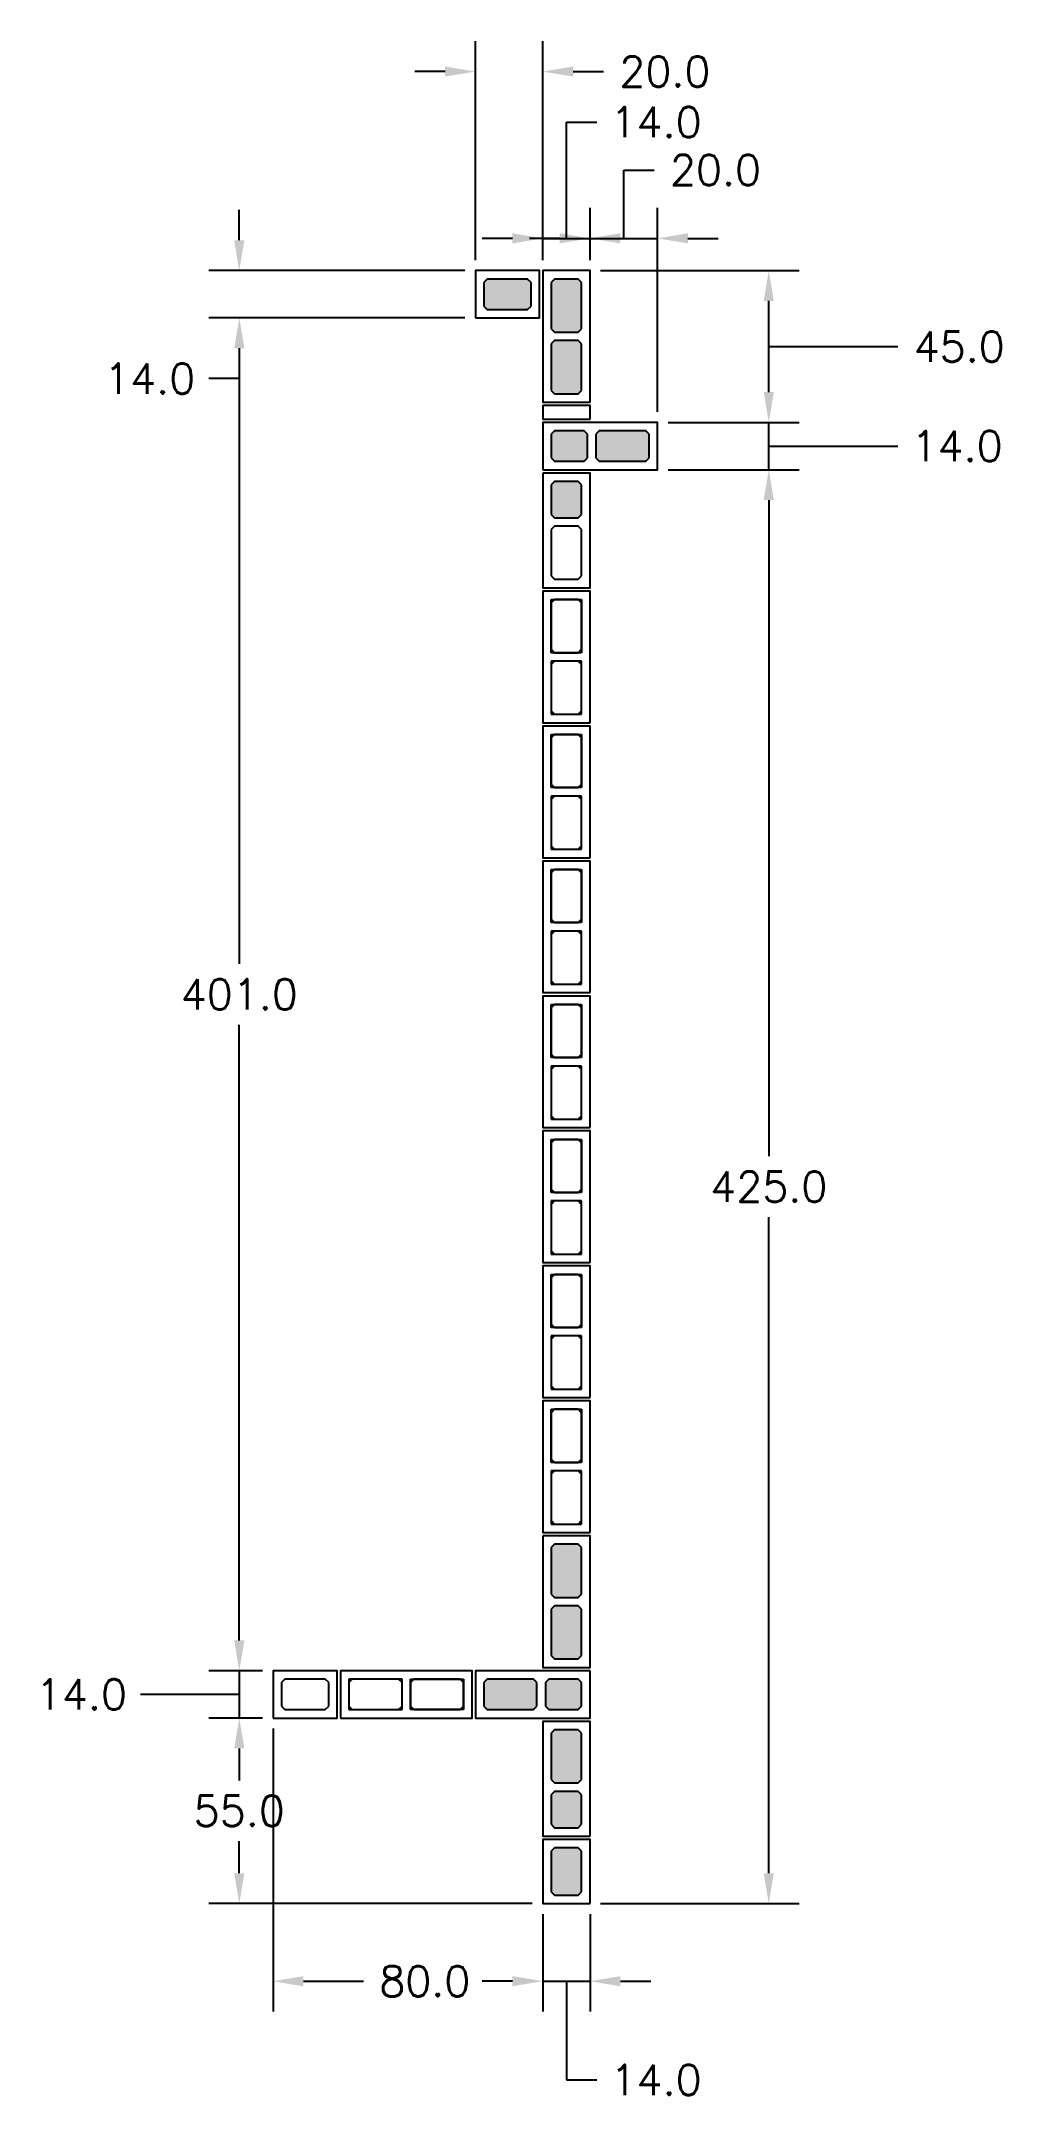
# Model space of a CAD drawing. Extents: x -149 to 136, y -58 to 552.
import ezdxf

# ---------------------------------------------------------------- set-up
doc = ezdxf.new("R2010")
doc.units = 0
doc.header["$LTSCALE"] = 25
doc.header["$MEASUREMENT"] = 0
doc.header["$PDMODE"] = 32
doc.linetypes.add('ESTILO_TQS_0001', pattern=[1, 0.7, -0.3])
doc.layers.get('0').update_dxf_attribs({"linetype": 'CONTINUOUS'})
doc.layers.get('Defpoints').update_dxf_attribs({"linetype": 'CONTINUOUS'})
for name, color, linetype in [('203', 7, 'ESTILO_TQS_0001'), ('213', 1, 'CONTINUOUS'), ('241', 2, 'CONTINUOUS')]:
    doc.layers.add(name, color=color, linetype=linetype)
doc.styles.get("Standard").update_dxf_attribs({"font": 'ROMANS.SHX'})
doc.dimstyles.get("Standard").update_dxf_attribs({"dimscale": 50, "dimtxt": 0.18, "dimasz": 0.18, "dimexe": 0.18, "dimexo": 0.0625, "dimgap": 0.09, "dimtad": 0, "dimtih": 1, "dimtoh": 1, "dimdec": 1, "dimzin": 0, "dimdsep": 46, "dimtxsty": 'Standard', "dimcen": 0.09, "dimadec": 0, "dimazin": 0, "dimtfac": 1, "dimtdec": 1, "dimtofl": 0, "dimtmove": 0, "dimatfit": 3, "dimfxl": 1, "dimtolj": 1, "dimtzin": 0, "dimarcsym": 0})

# ---------------------------------------------------------------- blocks, each defined once
blk = doc.blocks.new('P4015')
blk.add_lwpolyline([(-19.5, -7), (19.5, -7), (19.5, 7), (-19.5, 7), (-19.5, -7)])
blk.add_lwpolyline([(-19.5, -7), (19.5, -7), (19.5, 7), (-19.5, 7), (-19.5, -7)])
at = {"layer": '203'}
for points in [[(-1.25, -4.5), (-1.25, 4.5), (-17, 4.5), (-17, -4.5)], [(1.25, -4.5), (1.25, 4.5), (17, 4.5), (17, -4.5)]]:
    blk.add_lwpolyline(points, close=True, dxfattribs=at)
for points in [[(-17, -3.5), (-16, -4.5), (-2.25, -4.5), (-1.25, -3.5), (-1.25, 3.5), (-2.25, 4.5), (-16, 4.5), (-17, 3.5), (-17, -3.5)], [(1.25, -3.5), (2.25, -4.5), (16, -4.5), (17, -3.5), (17, 3.5), (16, 4.5), (2.25, 4.5), (1.25, 3.5), (1.25, -3.5)]]:
    blk.add_lwpolyline(points, dxfattribs=at)
blk = doc.blocks.new('P0515')
blk.add_lwpolyline([(-2, -7), (2, -7), (2, 7), (-2, 7), (-2, -7)])
blk = doc.blocks.new('P2015G')
blk.add_lwpolyline([(-9.5, -7), (9.5, -7), (9.5, 7), (-9.5, 7), (-9.5, -7)])
at = {"layer": '203'}
blk.add_lwpolyline([(-7, -3.5), (-6, -4.5), (6, -4.5), (7, -3.5), (7, 3.5), (6, 4.5), (-6, 4.5), (-7, 3.5), (-7, -3.5)], dxfattribs=at)
at = {"layer": '213'}
for points in [[(-7, -3.5), (7, 3.5), (6, 4.5)], [(-7, -3.5), (6, 4.5), (-6, 4.5)], [(-7, -3.5), (-6, 4.5), (-7, 3.5)], [(-7, -3.5), (7, -3.5), (7, 3.5)], [(-7, -3.5), (-7, 3.5), (-7, -3.5)], [(-7, -3.5), (-6, -4.5), (6, -4.5)], [(-7, -3.5), (6, -4.5), (7, -3.5)]]:
    blk.add_solid(points, dxfattribs=at)
blk = doc.blocks.new('P4015F')
blk.add_lwpolyline([(-19.5, -7), (19.5, -7), (19.5, 7), (-19.5, 7), (-19.5, -7)])
at = {"layer": '203'}
for points in [[(-17, -3.5), (-16, -4.5), (-2.25, -4.5), (-1.25, -3.5), (-1.25, 3.5), (-2.25, 4.5), (-16, 4.5), (-17, 3.5), (-17, -3.5)], [(1.25, -3.5), (2.25, -4.5), (16, -4.5), (17, -3.5), (17, 3.5), (16, 4.5), (2.25, 4.5), (1.25, 3.5), (1.25, -3.5)]]:
    blk.add_lwpolyline(points, dxfattribs=at)
at = {"layer": '213'}
for points in [[(-17, -3.5), (-1.25, 3.5), (-2.25, 4.5)], [(-17, -3.5), (-2.25, 4.5), (-16, 4.5)], [(-17, -3.5), (-16, 4.5), (-17, 3.5)], [(-17, -3.5), (-1.25, -3.5), (-1.25, 3.5)], [(-17, -3.5), (-17, 3.5), (-17, -3.5)], [(1.25, -3.5), (17, 3.5), (16, 4.5)], [(1.25, -3.5), (16, 4.5), (2.25, 4.5)], [(1.25, -3.5), (2.25, 4.5), (1.25, 3.5)], [(1.25, -3.5), (17, -3.5), (17, 3.5)], [(1.25, -3.5), (1.25, 3.5), (1.25, -3.5)], [(-17, -3.5), (-16, -4.5), (-2.25, -4.5)], [(-17, -3.5), (-2.25, -4.5), (-1.25, -3.5)], [(1.25, -3.5), (2.25, -4.5), (16, -4.5)], [(1.25, -3.5), (16, -4.5), (17, -3.5)]]:
    blk.add_solid(points, dxfattribs=at)
blk = doc.blocks.new('P3515F')
blk.add_lwpolyline([(-17, -7), (17, -7), (17, 7), (-17, 7), (-17, -7)])
at = {"layer": '203'}
for points in [[(-14.5, -3.5), (-13.5, -4.5), (-4.75, -4.5), (-3.75, -3.5), (-3.75, 3.5), (-4.75, 4.5), (-13.5, 4.5), (-14.5, 3.5), (-14.5, -3.5)], [(-1.25, -3.5), (-0.25, -4.5), (13.5, -4.5), (14.5, -3.5), (14.5, 3.5), (13.5, 4.5), (-0.25, 4.5), (-1.25, 3.5), (-1.25, -3.5)]]:
    blk.add_lwpolyline(points, dxfattribs=at)
at = {"layer": '213'}
for points in [[(-14.5, -3.5), (-3.75, 3.5), (-4.75, 4.5)], [(-14.5, -3.5), (-4.75, 4.5), (-13.5, 4.5)], [(-14.5, -3.5), (-13.5, 4.5), (-14.5, 3.5)], [(-14.5, -3.5), (-3.75, -3.5), (-3.75, 3.5)], [(-14.5, -3.5), (-14.5, 3.5), (-14.5, -3.5)], [(-1.25, -3.5), (14.5, 3.5), (13.5, 4.5)], [(-1.25, -3.5), (13.5, 4.5), (-0.25, 4.5)], [(-1.25, -3.5), (-0.25, 4.5), (-1.25, 3.5)], [(-1.25, -3.5), (14.5, -3.5), (14.5, 3.5)], [(-1.25, -3.5), (-1.25, 3.5), (-1.25, -3.5)], [(-14.5, -3.5), (-13.5, -4.5), (-4.75, -4.5)], [(-14.5, -3.5), (-4.75, -4.5), (-3.75, -3.5)], [(-1.25, -3.5), (-0.25, -4.5), (13.5, -4.5)], [(-1.25, -3.5), (13.5, -4.5), (14.5, -3.5)]]:
    blk.add_solid(points, dxfattribs=at)
blk = doc.blocks.new('P3515G2')
blk.add_lwpolyline([(-17, -7), (17, -7), (17, 7), (-17, 7), (-17, -7)])
at = {"layer": '203'}
for points in [[(-14.5, -3.5), (-13.5, -4.5), (-4.75, -4.5), (-3.75, -3.5), (-3.75, 3.5), (-4.75, 4.5), (-13.5, 4.5), (-14.5, 3.5), (-14.5, -3.5)], [(-1.25, -3.5), (-0.25, -4.5), (13.5, -4.5), (14.5, -3.5), (14.5, 3.5), (13.5, 4.5), (-0.25, 4.5), (-1.25, 3.5), (-1.25, -3.5)]]:
    blk.add_lwpolyline(points, dxfattribs=at)
at = {"layer": '213'}
for points in [[(-14.5, -3.5), (-3.75, 3.5), (-4.75, 4.5)], [(-14.5, -3.5), (-4.75, 4.5), (-13.5, 4.5)], [(-14.5, -3.5), (-13.5, 4.5), (-14.5, 3.5)], [(-14.5, -3.5), (-3.75, -3.5), (-3.75, 3.5)], [(-14.5, -3.5), (-14.5, 3.5), (-14.5, -3.5)], [(-14.5, -3.5), (-13.5, -4.5), (-4.75, -4.5)], [(-14.5, -3.5), (-4.75, -4.5), (-3.75, -3.5)]]:
    blk.add_solid(points, dxfattribs=at)
blk = doc.blocks.new('P2015')
blk.add_lwpolyline([(-9.5, -7), (9.5, -7), (9.5, 7), (-9.5, 7), (-9.5, -7)])
at = {"layer": '203'}
blk.add_lwpolyline([(-7, -3.5), (-6, -4.5), (6, -4.5), (7, -3.5), (7, 3.5), (6, 4.5), (-6, 4.5), (-7, 3.5), (-7, -3.5)], dxfattribs=at)
blk = doc.blocks.new('*D7')
at = {"color": 0, "linetype": 'Continuous', "lineweight": -2, "transparency": 16777216}
for p, q in [((-90, 493), (-90, 502)), ((-23.13, 484), (-99, 484)), ((-23.13, 470), (-99, 470)), ((-90, 461), (-90, 452)), ((-90, 452), (-99, 452))]:
    blk.add_line(p, q, dxfattribs=at)
at = {"color": 0, "linetype": 'Continuous', "transparency": 16777216}
for points in [[(-91.5, 493), (-88.5, 493), (-90, 484)], [(-91.5, 461), (-88.5, 461), (-90, 470)]]:
    blk.add_solid(points, dxfattribs=at)
at = {"layer": 'Defpoints', "color": 0, "linetype": 'Continuous', "transparency": 16777216}
for p in [(-20, 484), (-90, 470), (-20, 470)]:
    blk.add_point(p, dxfattribs=at)
at = {"color": 0, "linetype": 'Continuous', "transparency": 16777216, "insert": (-116.57, 452), "char_height": 9, "attachment_point": 5}
blk.add_mtext('\\A1;14.0', dxfattribs=at)
blk = doc.blocks.new('*D8')
at = {"color": 0, "linetype": 'Continuous', "lineweight": -2, "transparency": 16777216}
for p, q in [((-23.125, 470), (-99, 470)), ((-90, 461), (-90, 278.5)), ((-90, 78), (-90, 260.5)), ((-83.125, 69), (-99, 69))]:
    blk.add_line(p, q, dxfattribs=at)
at = {"color": 0, "linetype": 'Continuous', "transparency": 16777216}
for points in [[(-91.5, 461), (-88.5, 461), (-90, 470)], [(-91.5, 78), (-88.5, 78), (-90, 69)]]:
    blk.add_solid(points, dxfattribs=at)
at = {"layer": 'Defpoints', "color": 0, "linetype": 'Continuous', "transparency": 16777216}
for p in [(-20, 470), (-90, 69), (-80, 69)]:
    blk.add_point(p, dxfattribs=at)
at = {"color": 0, "linetype": 'Continuous', "transparency": 16777216, "insert": (-90, 269.5), "char_height": 9, "attachment_point": 5}
blk.add_mtext('\\A1;401.0', dxfattribs=at)
blk = doc.blocks.new('*D9')
at = {"color": 0, "linetype": 'Continuous', "lineweight": -2, "transparency": 16777216}
for p, q in [((-90, 78), (-90, 87)), ((-83.13, 69), (-99, 69)), ((-90, 69), (-90, 55)), ((-110.25, 62), (-119.25, 62)), ((-90, 62), (-110.25, 62)), ((-83.13, 55), (-99, 55)), ((-90, 46), (-90, 37))]:
    blk.add_line(p, q, dxfattribs=at)
at = {"color": 0, "linetype": 'Continuous', "transparency": 16777216}
for points in [[(-91.5, 78), (-88.5, 78), (-90, 69)], [(-91.5, 46), (-88.5, 46), (-90, 55)]]:
    blk.add_solid(points, dxfattribs=at)
at = {"layer": 'Defpoints', "color": 0, "linetype": 'Continuous', "transparency": 16777216}
for p in [(-80, 69), (-90, 55), (-80, 55)]:
    blk.add_point(p, dxfattribs=at)
at = {"color": 0, "linetype": 'Continuous', "transparency": 16777216, "insert": (-136.82, 62), "char_height": 9, "attachment_point": 5}
blk.add_mtext('\\A1;14.0', dxfattribs=at)
blk = doc.blocks.new('*D10')
at = {"color": 0, "linetype": 'Continuous', "lineweight": -2, "transparency": 16777216}
for p, q in [((-83.125, 55), (-99, 55)), ((-90, 46), (-90, 36.5)), ((-90, 9), (-90, 18.5)), ((-3.125, 0), (-99, 0))]:
    blk.add_line(p, q, dxfattribs=at)
at = {"color": 0, "linetype": 'Continuous', "transparency": 16777216}
for points in [[(-91.5, 46), (-88.5, 46), (-90, 55)], [(-91.5, 9), (-88.5, 9), (-90, 0)]]:
    blk.add_solid(points, dxfattribs=at)
at = {"layer": 'Defpoints', "color": 0, "linetype": 'Continuous', "transparency": 16777216}
for p in [(-80, 55), (0, 0), (-90, 0)]:
    blk.add_point(p, dxfattribs=at)
at = {"color": 0, "linetype": 'Continuous', "transparency": 16777216, "insert": (-90, 27.5), "char_height": 9, "attachment_point": 5}
blk.add_mtext('\\A1;55.0', dxfattribs=at)
blk = doc.blocks.new('*D11')
at = {"color": 0, "linetype": 'Continuous', "lineweight": -2, "transparency": 16777216}
for p, q in [((-20, 487.12), (-20, 552)), ((0, 487.12), (0, 552)), ((-29, 543), (-38, 543)), ((9, 543), (18, 543))]:
    blk.add_line(p, q, dxfattribs=at)
at = {"color": 0, "linetype": 'Continuous', "transparency": 16777216}
for points in [[(-29, 544.5), (-29, 541.5), (-20, 543)], [(9, 544.5), (9, 541.5), (0, 543)]]:
    blk.add_solid(points, dxfattribs=at)
at = {"layer": 'Defpoints', "color": 0, "linetype": 'Continuous', "transparency": 16777216}
for p in [(0, 543), (-20, 484), (0, 484)]:
    blk.add_point(p, dxfattribs=at)
at = {"color": 0, "linetype": 'Continuous', "transparency": 16777216, "insert": (36.21, 543), "char_height": 9, "attachment_point": 5}
blk.add_mtext('\\A1;20.0', dxfattribs=at)
blk = doc.blocks.new('*D12')
at = {"color": 0, "linetype": 'Continuous', "lineweight": -2, "transparency": 16777216}
for p, q in [((7, 493.56), (7, 528)), ((7, 528), (16, 528)), ((0, 487.12), (0, 502.56)), ((14, 487.12), (14, 502.56)), ((-9, 493.56), (-18, 493.56)), ((0, 493.56), (14, 493.56)), ((23, 493.56), (32, 493.56))]:
    blk.add_line(p, q, dxfattribs=at)
at = {"color": 0, "linetype": 'Continuous', "transparency": 16777216}
for points in [[(-9, 495.06), (-9, 492.06), (0, 493.56)], [(23, 495.06), (23, 492.06), (14, 493.56)]]:
    blk.add_solid(points, dxfattribs=at)
at = {"layer": 'Defpoints', "color": 0, "linetype": 'Continuous', "transparency": 16777216}
for p in [(14, 493.56), (0, 484), (14, 484)]:
    blk.add_point(p, dxfattribs=at)
at = {"color": 0, "linetype": 'Continuous', "transparency": 16777216, "insert": (33.57, 528), "char_height": 9, "attachment_point": 5}
blk.add_mtext('\\A1;14.0', dxfattribs=at)
blk = doc.blocks.new('*D13')
at = {"color": 0, "linetype": 'Continuous', "lineweight": -2, "transparency": 16777216}
for p, q in [((24, 493.56), (24, 513.81)), ((24, 513.81), (33, 513.81)), ((14, 487.12), (14, 502.56)), ((34, 442.12), (34, 502.56)), ((5, 493.56), (-4, 493.56)), ((14, 493.56), (34, 493.56)), ((43, 493.56), (52, 493.56))]:
    blk.add_line(p, q, dxfattribs=at)
at = {"color": 0, "linetype": 'Continuous', "transparency": 16777216}
for points in [[(5, 495.06), (5, 492.06), (14, 493.56)], [(43, 495.06), (43, 492.06), (34, 493.56)]]:
    blk.add_solid(points, dxfattribs=at)
at = {"layer": 'Defpoints', "color": 0, "linetype": 'Continuous', "transparency": 16777216}
for p in [(34, 493.56), (14, 484), (34, 439)]:
    blk.add_point(p, dxfattribs=at)
at = {"color": 0, "linetype": 'Continuous', "transparency": 16777216, "insert": (51.21, 513.81), "char_height": 9, "attachment_point": 5}
blk.add_mtext('\\A1;20.0', dxfattribs=at)
blk = doc.blocks.new('*D14')
at = {"color": 0, "linetype": 'Continuous', "lineweight": -2, "transparency": 16777216}
for p, q in [((-80, 51.88), (-80, -32)), ((0, -3.12), (0, -32)), ((-71, -23), (-53.21, -23)), ((-9, -23), (-16.79, -23))]:
    blk.add_line(p, q, dxfattribs=at)
at = {"color": 0, "linetype": 'Continuous', "transparency": 16777216}
for points in [[(-71, -21.5), (-71, -24.5), (-80, -23)], [(-9, -21.5), (-9, -24.5), (0, -23)]]:
    blk.add_solid(points, dxfattribs=at)
at = {"layer": 'Defpoints', "color": 0, "linetype": 'Continuous', "transparency": 16777216}
for p in [(-80, 55), (0, 0), (0, -23)]:
    blk.add_point(p, dxfattribs=at)
at = {"color": 0, "linetype": 'Continuous', "transparency": 16777216, "insert": (-35, -23), "char_height": 9, "attachment_point": 5}
blk.add_mtext('\\A1;80.0', dxfattribs=at)
blk = doc.blocks.new('*D15')
at = {"color": 0, "linetype": 'Continuous', "lineweight": -2, "transparency": 16777216}
for p, q in [((0, -3.12), (0, -32)), ((14, -3.12), (14, -32)), ((-9, -23), (-18, -23)), ((0, -23), (14, -23)), ((7, -23), (7, -52.25)), ((23, -23), (32, -23)), ((7, -52.25), (16, -52.25))]:
    blk.add_line(p, q, dxfattribs=at)
at = {"color": 0, "linetype": 'Continuous', "transparency": 16777216}
for points in [[(-9, -21.5), (-9, -24.5), (0, -23)], [(23, -21.5), (23, -24.5), (14, -23)]]:
    blk.add_solid(points, dxfattribs=at)
at = {"layer": 'Defpoints', "color": 0, "linetype": 'Continuous', "transparency": 16777216}
for p in [(0, 0), (14, 0), (14, -23)]:
    blk.add_point(p, dxfattribs=at)
at = {"color": 0, "linetype": 'Continuous', "transparency": 16777216, "insert": (33.57, -52.25), "char_height": 9, "attachment_point": 5}
blk.add_mtext('\\A1;14.0', dxfattribs=at)
blk = doc.blocks.new('*D16')
at = {"color": 0, "linetype": 'Continuous', "lineweight": -2, "transparency": 16777216}
for p, q in [((37.125, 425), (76, 425)), ((67, 416), (67, 221.5)), ((67, 9), (67, 203.5)), ((17.125, 0), (76, 0))]:
    blk.add_line(p, q, dxfattribs=at)
at = {"color": 0, "linetype": 'Continuous', "transparency": 16777216}
for points in [[(65.5, 416), (68.5, 416), (67, 425)], [(65.5, 9), (68.5, 9), (67, 0)]]:
    blk.add_solid(points, dxfattribs=at)
at = {"layer": 'Defpoints', "color": 0, "linetype": 'Continuous', "transparency": 16777216}
for p in [(34, 425), (67, 425), (14, 0)]:
    blk.add_point(p, dxfattribs=at)
at = {"color": 0, "linetype": 'Continuous', "transparency": 16777216, "insert": (67, 212.5), "char_height": 9, "attachment_point": 5}
blk.add_mtext('\\A1;425.0', dxfattribs=at)
blk = doc.blocks.new('*D17')
at = {"color": 0, "linetype": 'Continuous', "lineweight": -2, "transparency": 16777216}
for p, q in [((67, 448), (67, 457)), ((37.13, 439), (76, 439)), ((67, 425), (67, 439)), ((67, 432), (96.25, 432)), ((96.25, 432), (105.25, 432)), ((37.13, 425), (76, 425)), ((67, 416), (67, 407))]:
    blk.add_line(p, q, dxfattribs=at)
at = {"color": 0, "linetype": 'Continuous', "transparency": 16777216}
for points in [[(65.5, 448), (68.5, 448), (67, 439)], [(65.5, 416), (68.5, 416), (67, 425)]]:
    blk.add_solid(points, dxfattribs=at)
at = {"layer": 'Defpoints', "color": 0, "linetype": 'Continuous', "transparency": 16777216}
for p in [(34, 439), (67, 439), (34, 425)]:
    blk.add_point(p, dxfattribs=at)
at = {"color": 0, "linetype": 'Continuous', "transparency": 16777216, "insert": (122.82, 432), "char_height": 9, "attachment_point": 5}
blk.add_mtext('\\A1;14.0', dxfattribs=at)
blk = doc.blocks.new('*D18')
at = {"color": 0, "linetype": 'Continuous', "lineweight": -2, "transparency": 16777216}
for p, q in [((17.13, 484), (76, 484)), ((67, 448), (67, 475)), ((67, 461.5), (96.25, 461.5)), ((96.25, 461.5), (105.25, 461.5)), ((37.13, 439), (76, 439))]:
    blk.add_line(p, q, dxfattribs=at)
at = {"color": 0, "linetype": 'Continuous', "transparency": 16777216}
for points in [[(65.5, 475), (68.5, 475), (67, 484)], [(65.5, 448), (68.5, 448), (67, 439)]]:
    blk.add_solid(points, dxfattribs=at)
at = {"layer": 'Defpoints', "color": 0, "linetype": 'Continuous', "transparency": 16777216}
for p in [(14, 484), (67, 484), (34, 439)]:
    blk.add_point(p, dxfattribs=at)
at = {"color": 0, "linetype": 'Continuous', "transparency": 16777216, "insert": (123.46, 461.5), "char_height": 9, "attachment_point": 5}
blk.add_mtext('\\A1;45.0', dxfattribs=at)

msp = doc.modelspace()

# ---------------------------------------------------------------- block references
at = {"layer": '241'}
for name, p in [('P2015G', (-10.5, 477)), ('P3515F', (17, 432)), ('P2015', (-70.5, 62)), ('P4015', (-40.5, 62))]:
    msp.add_blockref(name, p, dxfattribs=at)
for name, p, rotation in [('P4015F', (7, 464.5), 90), ('P0515', (7, 442), 90), ('P3515G2', (7, 407), 270), ('P4015', (7, 369.5), 90), ('P4015', (7, 329.5), 90), ('P4015', (7, 289.5), 90), ('P4015', (7, 249.5), 90), ('P4015', (7, 209.5), 90), ('P4015', (7, 169.5), 90), ('P4015', (7, 129.5), 90), ('P4015F', (7, 89.5), 270), ('P3515F', (-3, 62), 180), ('P3515F', (7, 37), 90), ('P2015G', (7, 9.5), 90)]:
    msp.add_blockref(name, p, dxfattribs=dict(at, rotation=rotation))

# ---------------------------------------------------------------- dimensions: what is measured, and where the dimension line sits
at = {"linetype": 'Continuous'}
for base, p1, p2, picture, middle in [((0, 543), (-20, 484), (0, 484), '*D11', (36.21, 543)), ((0, -23), (-80, 55), (0, 0), '*D14', (-35, -23))]:
    dim = msp.add_linear_dim(base=base, p1=p1, p2=p2, dimstyle='Standard', dxfattribs=at)
    dim.commit()
    dim.dimension.update_dxf_attribs({"geometry": picture, "text_midpoint": middle, "dimtype": 160})
dim = msp.add_linear_dim(base=(14, 493.56), p1=(0, 484), p2=(14, 484), dimstyle='Standard', override={"dimtmove": 1}, dxfattribs=at)
dim.commit()
dim.dimension.update_dxf_attribs({"geometry": '*D12', "text_midpoint": (20.5, 528), "dimtype": 160})
for base, p1, p2, picture, middle in [((34, 493.56), (14, 484), (34, 439), '*D13', (37.5, 513.81)), ((14, -23), (0, 0), (14, 0), '*D15', (20.5, -52.25))]:
    dim = msp.add_linear_dim(base=base, p1=p1, p2=p2, dimstyle='Standard', override={"dimtmove": 1}, dxfattribs=at)
    dim.commit()
    dim.dimension.update_dxf_attribs({"geometry": picture, "text_midpoint": middle})
for base, p1, p2, picture, middle in [((-90, 470), (-20, 484), (-20, 470), '*D7', (-116.57, 452)), ((67, 425), (14, 0), (34, 425), '*D16', (67, 212.5))]:
    dim = msp.add_linear_dim(base=base, p1=p1, p2=p2, angle=90, dimstyle='Standard', dxfattribs=at)
    dim.commit()
    dim.dimension.update_dxf_attribs({"geometry": picture, "text_midpoint": middle})
for base, p1, p2, picture, middle in [((67, 484), (34, 439), (14, 484), '*D18', (109.75, 461.5)), ((-90, 69), (-20, 470), (-80, 69), '*D8', (-90, 269.5)), ((67, 439), (34, 425), (34, 439), '*D17', (109.75, 432)), ((-90, 55), (-80, 69), (-80, 55), '*D9', (-123.75, 62)), ((-90, 0), (-80, 55), (0, 0), '*D10', (-90, 27.5))]:
    dim = msp.add_linear_dim(base=base, p1=p1, p2=p2, angle=90, dimstyle='Standard', override={"dimtmove": 1}, dxfattribs=at)
    dim.commit()
    dim.dimension.update_dxf_attribs({"geometry": picture, "text_midpoint": middle})

doc.saveas('drawing.dxf')
